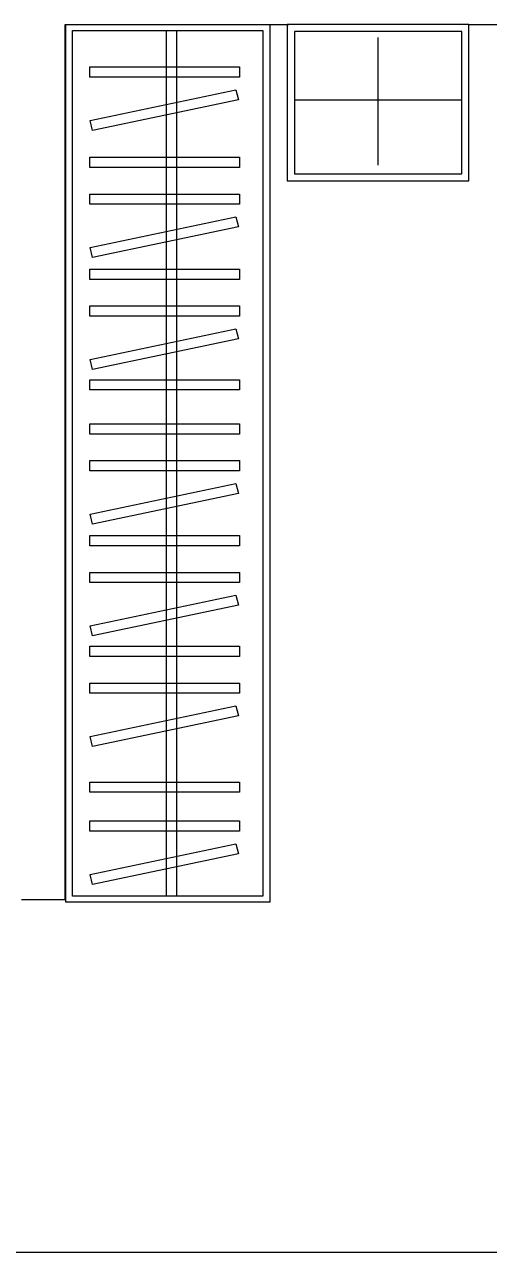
# Model space of a CAD drawing. Header units: millimetres. Extents: x 1706 to 12425, y -387 to 9072.
# Drawn here: x 5763 to 7038, y 2984 to 6364 of the extents above; entities that cross this region are included whole.
import ezdxf

# ---------------------------------------------------------------- set-up
doc = ezdxf.new("R2010")
doc.units = ezdxf.units.MM
doc.set_wipeout_variables(frame=1)
doc.linetypes.add('ACAD_ISO07W100', pattern=[3, 0, -3])
doc.layers.add('BS-非承重墙', color=255, linetype='Continuous', lineweight=13)
doc.layers.add('DS-活动家具', color=4, linetype='Continuous', lineweight=13)

# ---------------------------------------------------------------- blocks, each defined once
blk = doc.blocks.new('*E4')
at = {"color": 7, "linetype": 'ACAD_ISO07W100', "ltscale": 10}
blk.add_wipeout([(153.5, 472.8), (161.5, 476.8), (649.5, 476.8), (653.5, 468.8), (653.5, 30.8), (645.5, 26.8), (157.5, 26.8), (153.5, 34.8), (153.5, 34.8)], dxfattribs=at).dxf.layer = 'DS-活动家具'
blk = doc.blocks.new('*E8')
at = {"color": 7, "linetype": 'ACAD_ISO07W100', "ltscale": 10}
blk.add_wipeout([(1578.5, 2503.2), (1603.8, 2515.9), (4565.9, 2515.9), (4578.5, 2490.6), (4578.5, 1928.5), (4553.3, 1915.9), (1591.2, 1915.9), (1578.5, 1941.2), (1578.5, 1941.2)], dxfattribs=at).dxf.layer = 'DS-活动家具'

msp = doc.modelspace()

# ---------------------------------------------------------------- linework, layer by layer
at = {"layer": 'BS-非承重墙', "color": 255, "linetype": 'Continuous'}
for p, q in [((5874.6, 3955.1), (5874.6, 6363.9)), ((5874.6, 6363.9), (5934.6, 6363.9)), ((5934.6, 6363.9), (9595.5, 6363.9)), ((5754.6, 3955.1), (5874.6, 3955.1)), ((5889.3, 2983.8), (5514.7, 2983.8)), ((9595.5, 2983.8), (5889.3, 2983.8))]:
    msp.add_line(p, q, dxfattribs=at)
at = {"layer": 'DS-活动家具', "color": 4, "linetype": 'Continuous'}
for major_axis, start_param, end_param in [((-150, 0), 3.141593, 6.283185), ((140, 0), 0, 3.141593), ((-41.7, 0), 3.141593, 6.283185), ((150, 0), 3.141593, 6.283185), ((140, 0), 3.141593, 6.283185), ((41.7, 0), 3.141593, 6.283185)]:
    msp.add_ellipse((6734.2, 6156.4), major_axis=major_axis, ratio=0.955347, start_param=start_param, end_param=end_param, dxfattribs=at)

# ---------------------------------------------------------------- texts
msp.add_text('Closet', height=150, rotation=90).set_placement((6225.2, 4979.3))

# ---------------------------------------------------------------- next in the draw order: block references
at = {"layer": 'DS-活动家具', "color": 7, "xscale": 0.8052011961991236, "yscale": 0.9347105527704116, "rotation": 89.99997554629228}
msp.add_blockref('*E8', (8226.2, 2677.2), dxfattribs=at)
at = {"layer": 'DS-活动家具', "color": 7, "yscale": 0.9553466645011213}
msp.add_blockref('*E4', (6331.5, 5908.3), dxfattribs=at)

# ---------------------------------------------------------------- next in the draw order: linework, layer by layer
at = {"layer": 'DS-活动家具', "color": 4, "linetype": 'Continuous'}
for p, q in [((5876.1, 3948.3), (5876.1, 6363.9)), ((5876.1, 6363.9), (6436.9, 6363.9)), ((6436.9, 6363.9), (6436.9, 3948.3)), ((6984.9, 6363.9), (6484.9, 6363.9)), ((6484.9, 6363.9), (6484.9, 5934)), ((6984.9, 5934), (6984.9, 6363.9)), ((5894.7, 3964.4), (5894.7, 6347.8)), ((5894.7, 6347.8), (6418.2, 6347.8)), ((6153.1, 3964.4), (6153.1, 6347.8)), ((6181.2, 3964.4), (6181.2, 6347.8)), ((6418.2, 6347.8), (6418.2, 3964.4)), ((6964.9, 6344.8), (6504.9, 6344.8)), ((6504.9, 6344.8), (6504.9, 5953.1)), ((6734.2, 6328.5), (6734.2, 5976.7)), ((6964.9, 5953.1), (6964.9, 6344.8)), ((5942.5, 6247.3), (6354.1, 6247.3)), ((5942.5, 6219.1), (5942.5, 6247.3)), ((6354.1, 6247.3), (6354.1, 6219.1)), ((6354.1, 6219.1), (5942.5, 6219.1)), ((5942.9, 6099.9), (6344.2, 6184.3)), ((6351, 6156.7), (5949.8, 6072.3)), ((6344.2, 6184.3), (6351, 6156.7)), ((6504.9, 6156.4), (6964.9, 6156.4)), ((5949.8, 6072.3), (5942.9, 6099.9)), ((5942.5, 5998.5), (6354.1, 5998.5)), ((5942.5, 5970.3), (5942.5, 5998.5)), ((6354.1, 5998.5), (6354.1, 5970.3)), ((6354.1, 5970.3), (5942.5, 5970.3)), ((6504.9, 5953.1), (6964.9, 5953.1)), ((6484.9, 5934), (6984.9, 5934)), ((5942.5, 5897.4), (6354.1, 5897.4)), ((5942.5, 5869.2), (5942.5, 5897.4)), ((6354.1, 5897.4), (6354.1, 5869.2)), ((6354.1, 5869.2), (5942.5, 5869.2)), ((5942.9, 5750), (6344.2, 5834.4)), ((6344.2, 5834.4), (6351, 5806.8)), ((6351, 5806.8), (5949.8, 5722.5)), ((5949.8, 5722.5), (5942.9, 5750)), ((5942.5, 5690.6), (6354.1, 5690.6)), ((5942.5, 5662.4), (5942.5, 5690.6)), ((6354.1, 5690.6), (6354.1, 5662.4)), ((6354.1, 5662.4), (5942.5, 5662.4)), ((5942.5, 5589.5), (6354.1, 5589.5)), ((5942.5, 5561.3), (5942.5, 5589.5)), ((6354.1, 5589.5), (6354.1, 5561.3)), ((6354.1, 5561.3), (5942.5, 5561.3)), ((5942.9, 5442.1), (6344.2, 5526.5)), ((6344.2, 5526.5), (6351, 5498.9)), ((6351, 5498.9), (5949.8, 5414.6)), ((5949.8, 5414.6), (5942.9, 5442.1)), ((5942.5, 5386), (6354.1, 5386)), ((5942.5, 5357.9), (5942.5, 5386)), ((6354.1, 5386), (6354.1, 5357.9)), ((6354.1, 5357.9), (5942.5, 5357.9)), ((5942.5, 5264.8), (6354.1, 5264.8)), ((5942.5, 5236.6), (5942.5, 5264.8)), ((6354.1, 5264.8), (6354.1, 5236.6)), ((6354.1, 5236.6), (5942.5, 5236.6)), ((5942.5, 5163.7), (6354.1, 5163.7)), ((5942.5, 5135.5), (5942.5, 5163.7)), ((6354.1, 5163.7), (6354.1, 5135.5)), ((6354.1, 5135.5), (5942.5, 5135.5)), ((5942.9, 5016.3), (6344.2, 5100.7)), ((6351, 5073.1), (5949.8, 4988.8)), ((6344.2, 5100.7), (6351, 5073.1)), ((5949.8, 4988.8), (5942.9, 5016.3)), ((5942.5, 4956.9), (6354.1, 4956.9)), ((5942.5, 4928.7), (5942.5, 4956.9)), ((6354.1, 4956.9), (6354.1, 4928.7)), ((6354.1, 4928.7), (5942.5, 4928.7)), ((5942.5, 4855.8), (6354.1, 4855.8)), ((5942.5, 4827.6), (5942.5, 4855.8)), ((6354.1, 4855.8), (6354.1, 4827.6)), ((6354.1, 4827.6), (5942.5, 4827.6)), ((5942.9, 4708.4), (6344.2, 4792.8)), ((6344.2, 4792.8), (6351, 4765.2)), ((6351, 4765.2), (5949.8, 4680.9)), ((5949.8, 4680.9), (5942.9, 4708.4)), ((5942.5, 4652.3), (6354.1, 4652.3)), ((5942.5, 4624.1), (5942.5, 4652.3)), ((6354.1, 4652.3), (6354.1, 4624.1)), ((6354.1, 4624.1), (5942.5, 4624.1)), ((5942.5, 4551.2), (6354.1, 4551.2)), ((5942.5, 4523), (5942.5, 4551.2)), ((6354.1, 4551.2), (6354.1, 4523)), ((6354.1, 4523), (5942.5, 4523)), ((5942.9, 4403.8), (6344.2, 4488.2)), ((6344.2, 4488.2), (6351, 4460.6)), ((6351, 4460.6), (5949.8, 4376.3)), ((5949.8, 4376.3), (5942.9, 4403.8)), ((5942.5, 4278.6), (6354.1, 4278.6)), ((5942.5, 4250.4), (5942.5, 4278.6)), ((6354.1, 4278.6), (6354.1, 4250.4)), ((6354.1, 4250.4), (5942.5, 4250.4)), ((5942.5, 4171.6), (6354.1, 4171.6)), ((5942.5, 4143.4), (5942.5, 4171.6)), ((6354.1, 4171.6), (6354.1, 4143.4)), ((6354.1, 4143.4), (5942.5, 4143.4)), ((5942.9, 4024.2), (6344.2, 4108.6)), ((6344.2, 4108.6), (6351, 4081)), ((6351, 4081), (5949.8, 3996.7)), ((5949.8, 3996.7), (5942.9, 4024.2)), ((6418.2, 3964.4), (5894.7, 3964.4)), ((6436.9, 3948.3), (5876.1, 3948.3))]:
    msp.add_line(p, q, dxfattribs=at)

doc.saveas('drawing.dxf')
